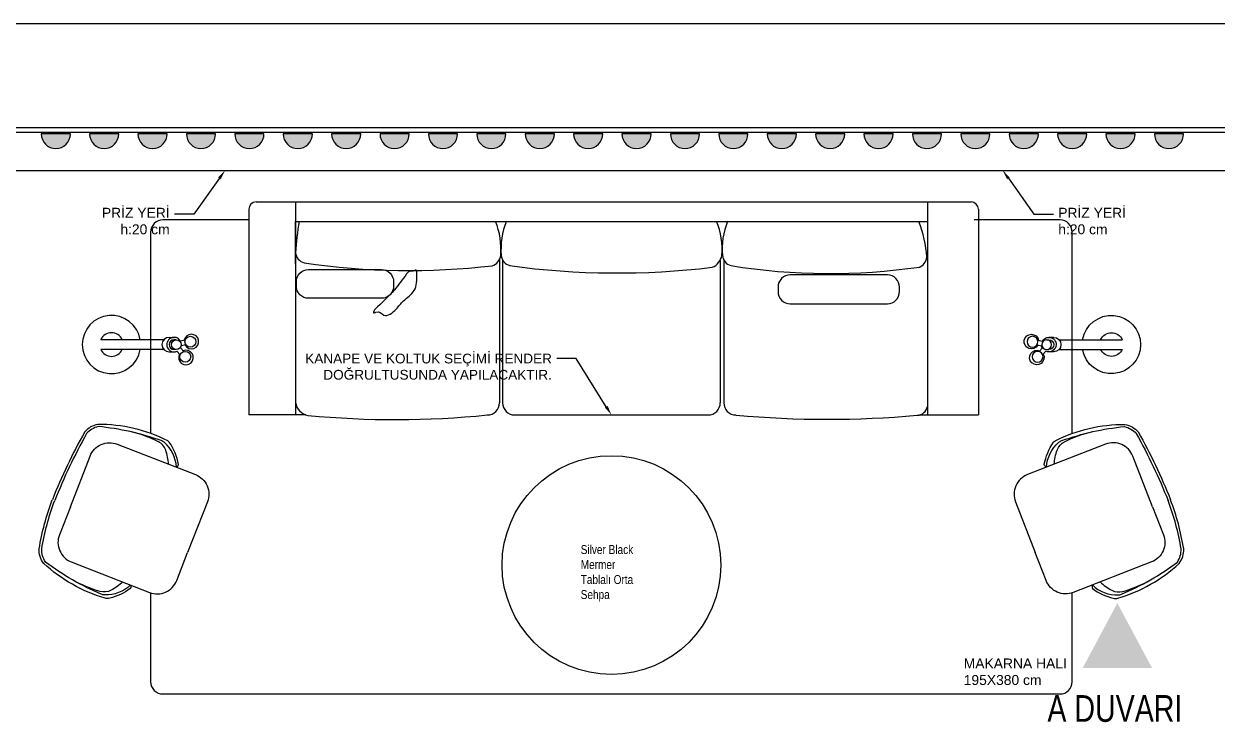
# Model space of a CAD drawing. Header units: millimetres. Extents: x 7687 to 15428, y -715 to 4028.
# Drawn here: x 8930.1 to 9421.2, y 846.1 to 1133.8 of the extents above; entities that cross this region are included whole.
import ezdxf
from ezdxf import colors
from ezdxf.entities.mleader import LeaderData, LeaderLine
from ezdxf.math import Vec2, Vec3

# ---------------------------------------------------------------- set-up
doc = ezdxf.new("R2010")
doc.units = ezdxf.units.MM
doc.linetypes.add('CONTINUA', pattern=[0])
for name, color, linetype in [('0-MOBIL', 3, 'CONTINUA'), ('__SKF-TEFRİŞ', 8, 'Continuous'), ('AYNA', 145, 'Continuous'), ('FÜME CAM', 122, 'Continuous'), ('YAZI', 121, 'Continuous')]:
    doc.layers.add(name, color=color, linetype=linetype)
for name, color, linetype, lineweight in [('A-tefris-yazi', 141, 'Continuous', 5), ('mermer', 13, 'Continuous', 25), ('yazı', 7, 'Continuous', 20)]:
    doc.layers.add(name, color=color, linetype=linetype, lineweight=lineweight)
doc.styles.add('OTEL AKSARAY', font='', dxfattribs={"width": 0.8})
doc.styles.add('ROMANC', font='arial.ttf')
doc.styles.get("Standard").update_dxf_attribs({"font": 'arial.ttf'})
doc.styles.get('OTEL AKSARAY').set_extended_font_data('FrankRuehl')

# ---------------------------------------------------------------- blocks, each defined once
blk = doc.blocks.new('fdgfgf')
for points in [[(49171.57, 7149.27, -0.112293), (49178.44, 7156.43, -0.117809), (49179.28, 7156.74, -0.118217), (49208.49, 7152.61, -0.177208), (49212.41, 7147.73)], [(49172, 7147.92, -0.205521), (49180.44, 7155.61, -0.092269), (49181.82, 7155.81, -0.061791), (49208.01, 7151.82, -0.15586), (49211.43, 7147.38)], [(49175.44, 7147.92, -0.068986), (49178.64, 7152.87, -0.175315), (49182.7, 7154.99, -0.058914), (49195.04, 7154.63)], [(49206.75, 7116.92), (49206.75, 7139.29, 0.414214), (49198.13, 7147.92), (49163.56, 7147.92, 0.414214), (49154.94, 7139.29), (49154.94, 7116.92)], [(49172, 7147.92, -0.284481), (49171.57, 7149.27)], [(49211.43, 7147.38, -0.032637), (49213.66, 7116.92, -0.053157)], [(49212.41, 7147.73, -0.033379), (49214.7, 7116.93, -0.048432)], [(49206.75, 7116.92), (49206.75, 7104.54, -0.414214), (49198.13, 7095.92), (49163.56, 7095.92, -0.414214), (49154.94, 7104.54), (49154.94, 7116.92)], [(49211.43, 7096.46, 0.048432), (49213.66, 7116.92, 0.053157)], [(49212.41, 7096.1, 0.049264), (49214.7, 7116.9, 0.048432)], [(49172, 7095.92, 0.284481), (49171.57, 7094.57)], [(49171.57, 7094.57, 0.106116), (49177.99, 7087.71, 0.126935), (49179.79, 7087.04, 0.11539), (49208.49, 7091.22, 0.177208), (49212.41, 7096.1)], [(49172, 7095.92, 0.205521), (49180.44, 7088.23, 0.092269), (49181.82, 7088.02, 0.061791), (49208.01, 7092.01, 0.15586), (49211.43, 7096.46)], [(49175.44, 7095.92, 0.068986), (49178.64, 7090.96, 0.175315), (49182.7, 7088.85, 0.053401), (49195.04, 7089.15)]]:
    blk.add_lwpolyline(points, format="xyb")
blk = doc.blocks.new('LAMBADER')
at = {"layer": 'YAZI'}
for p, q in [((52667.59, 2728.56), (52641.63, 2728.56)), ((52669.8, 2729.54), (52671.8, 2729.54)), ((52672.72, 2728.56), (52671.79, 2728.56)), ((52676.37, 2728.37), (52674.39, 2728.02)), ((52676.72, 2726.4), (52674.73, 2726.05)), ((52667.59, 2724.56), (52641.63, 2724.56)), ((52669.8, 2723.58), (52671.8, 2723.58)), ((52672.72, 2724.56), (52671.79, 2724.56)), ((52674.34, 2722.34), (52672.97, 2723.82)), ((52675.81, 2723.7), (52674.44, 2725.18))]:
    blk.add_line(p, q, dxfattribs=at)
for centre, radius in [((52672.72, 2726.56), 2), ((52678.52, 2727.73), 2.24), ((52676.44, 2721.54), 2.24)]:
    blk.add_circle(centre, radius, dxfattribs=at)
for centre, radius, start, end in [((52646.05, 2726.56), 12, 9.5941, 350.4059), ((52646.05, 2726.56), 4.86, 24.3263, 155.6737), ((52678.97, 2727.81), 3, 209.3469, 170.4045), ((52669.8, 2726.56), 2.98, 90, 270), ((52671.8, 2726.56), 2.98, 29.5039, 293.1993), ((52671.79, 2726.56), 2, 90, 270), ((52671.8, 2726.56), 2.98, 332.4166, 350.2866), ((52646.05, 2726.56), 4.86, 204.3263, 335.6737), ((52676.75, 2721.21), 3, 152.2792, 113.3368)]:
    blk.add_arc(centre, radius, start, end, dxfattribs=at)

msp = doc.modelspace()

# ---------------------------------------------------------------- hatches: boundary and pattern name
at = {"layer": 'AYNA', "true_color": 0x727430}
h = msp.add_hatch(color=67, dxfattribs=at)
h.dxf.hatch_style = 1
h.paths.add_polyline_path([(8949.27, 1088.5), (8937.27, 1088.5, 1)])
h = msp.add_hatch(color=67, dxfattribs=at)
h.dxf.hatch_style = 1
h.paths.add_polyline_path([(8969.19, 1088.5), (8957.19, 1088.5, 1)])
h = msp.add_hatch(color=67, dxfattribs=at)
h.dxf.hatch_style = 1
h.paths.add_polyline_path([(8989.1, 1088.5), (8977.1, 1088.5, 1)])
h = msp.add_hatch(color=67, dxfattribs=at)
h.dxf.hatch_style = 1
h.paths.add_polyline_path([(9009.02, 1088.5), (8997.02, 1088.5, 1)])
h = msp.add_hatch(color=67, dxfattribs=at)
h.dxf.hatch_style = 1
h.paths.add_polyline_path([(9028.94, 1088.5), (9016.94, 1088.5, 1)])
h = msp.add_hatch(color=67, dxfattribs=at)
h.dxf.hatch_style = 1
h.paths.add_polyline_path([(9048.85, 1088.5), (9036.85, 1088.5, 1)])
h = msp.add_hatch(color=67, dxfattribs=at)
h.dxf.hatch_style = 1
h.paths.add_polyline_path([(9068.77, 1088.5), (9056.77, 1088.5, 1)])
h = msp.add_hatch(color=67, dxfattribs=at)
h.dxf.hatch_style = 1
h.paths.add_polyline_path([(9088.69, 1088.5), (9076.69, 1088.5, 1)])
h = msp.add_hatch(color=67, dxfattribs=at)
h.dxf.hatch_style = 1
h.paths.add_polyline_path([(9108.6, 1088.5), (9096.6, 1088.5, 1)])
h = msp.add_hatch(color=67, dxfattribs=at)
h.dxf.hatch_style = 1
h.paths.add_polyline_path([(9128.52, 1088.5), (9116.52, 1088.5, 1)])
h = msp.add_hatch(color=67, dxfattribs=at)
h.dxf.hatch_style = 1
h.paths.add_polyline_path([(9148.44, 1088.5), (9136.44, 1088.5, 1)])
h = msp.add_hatch(color=67, dxfattribs=at)
h.dxf.hatch_style = 1
h.paths.add_polyline_path([(9168.35, 1088.5), (9156.35, 1088.5, 1)])
h = msp.add_hatch(color=67, dxfattribs=at)
h.dxf.hatch_style = 1
h.paths.add_polyline_path([(9188.27, 1088.5), (9176.27, 1088.5, 1)])
h = msp.add_hatch(color=67, dxfattribs=at)
h.dxf.hatch_style = 1
h.paths.add_polyline_path([(9208.19, 1088.5), (9196.19, 1088.5, 1)])
h = msp.add_hatch(color=67, dxfattribs=at)
h.dxf.hatch_style = 1
h.paths.add_polyline_path([(9228.1, 1088.5), (9216.1, 1088.5, 1)])
h = msp.add_hatch(color=67, dxfattribs=at)
h.dxf.hatch_style = 1
h.paths.add_polyline_path([(9248.02, 1088.5), (9236.02, 1088.5, 1)])
h = msp.add_hatch(color=67, dxfattribs=at)
h.dxf.hatch_style = 1
h.paths.add_polyline_path([(9267.94, 1088.5), (9255.94, 1088.5, 1)])
h = msp.add_hatch(color=67, dxfattribs=at)
h.dxf.hatch_style = 1
h.paths.add_polyline_path([(9287.85, 1088.5), (9275.85, 1088.5, 1)])
h = msp.add_hatch(color=67, dxfattribs=at)
h.dxf.hatch_style = 1
h.paths.add_polyline_path([(9307.77, 1088.5), (9295.77, 1088.5, 1)])
h = msp.add_hatch(color=67, dxfattribs=at)
h.dxf.hatch_style = 1
h.paths.add_polyline_path([(9327.69, 1088.5), (9315.69, 1088.5, 1)])
h = msp.add_hatch(color=67, dxfattribs=at)
h.dxf.hatch_style = 1
h.paths.add_polyline_path([(9347.6, 1088.5), (9335.6, 1088.5, 1)])
h = msp.add_hatch(color=67, dxfattribs=at)
h.dxf.hatch_style = 1
h.paths.add_polyline_path([(9367.52, 1088.5), (9355.52, 1088.5, 1)])
h = msp.add_hatch(color=67, dxfattribs=at)
h.dxf.hatch_style = 1
h.paths.add_polyline_path([(9387.44, 1088.5), (9375.44, 1088.5, 1)])
h = msp.add_hatch(color=67, dxfattribs=at)
h.dxf.hatch_style = 1
h.paths.add_polyline_path([(9407.35, 1088.5), (9395.35, 1088.5, 1)])
at = {"layer": 'YAZI'}
h = msp.add_hatch(color=256, dxfattribs=at)
h.dxf.hatch_style = 1
h.paths.add_polyline_path([(9365.87, 868.82), (9394.36, 868.82), (9380.11, 895.52)])

# ---------------------------------------------------------------- linework, layer by layer
at = {"color": 242, "true_color": 0xcd2027}
for points in [[(8348.46, 337.75), (9319.96, 337.75), (9319.96, -714.84), (10483.49, -714.84), (10483.49, 524.4), (10513.23, 524.4), (10533.23, 524.4), (10533.23, 1133.78), (8193.35, 1133.78)], [(8193.35, 1091.12), (9688.15, 1091.12), (9688.15, 1116.22), (10109.21, 1116.22), (10231.71, 1116.22), (10231.34, 1085.82), (10513.23, 1082.38), (10513.23, 565.65), (10502.74, 565.65), (10502.74, 534.75), (10463.49, 534.75), (10463.49, -71.82)]]:
    msp.add_lwpolyline(points, dxfattribs=at)
for points in [[(8949.27, 1088.5), (8937.27, 1088.5, 1)], [(8969.19, 1088.5), (8957.19, 1088.5, 1)], [(8989.1, 1088.5), (8977.1, 1088.5, 1)], [(9009.02, 1088.5), (8997.02, 1088.5, 1)], [(9028.94, 1088.5), (9016.94, 1088.5, 1)], [(9048.85, 1088.5), (9036.85, 1088.5, 1)], [(9068.77, 1088.5), (9056.77, 1088.5, 1)], [(9088.69, 1088.5), (9076.69, 1088.5, 1)], [(9108.6, 1088.5), (9096.6, 1088.5, 1)], [(9128.52, 1088.5), (9116.52, 1088.5, 1)], [(9148.44, 1088.5), (9136.44, 1088.5, 1)], [(9168.35, 1088.5), (9156.35, 1088.5, 1)], [(9188.27, 1088.5), (9176.27, 1088.5, 1)], [(9208.19, 1088.5), (9196.19, 1088.5, 1)], [(9228.1, 1088.5), (9216.1, 1088.5, 1)], [(9248.02, 1088.5), (9236.02, 1088.5, 1)], [(9267.94, 1088.5), (9255.94, 1088.5, 1)], [(9287.85, 1088.5), (9275.85, 1088.5, 1)], [(9307.77, 1088.5), (9295.77, 1088.5, 1)], [(9327.69, 1088.5), (9315.69, 1088.5, 1)], [(9347.6, 1088.5), (9335.6, 1088.5, 1)], [(9367.52, 1088.5), (9355.52, 1088.5, 1)], [(9387.44, 1088.5), (9375.44, 1088.5, 1)], [(9407.35, 1088.5), (9395.35, 1088.5, 1)]]:
    msp.add_lwpolyline(points, format="xyb", close=True, dxfattribs=at)
at = {"layer": '0-MOBIL'}
for points in [[(9022.7, 1053.13), (8987.31, 1053.13, 0.414214), (8982.31, 1048.13), (8982.31, 965.28)], [(9361.54, 965.28), (9361.54, 1048.13, 0.414214), (9356.54, 1053.13), (9321.16, 1053.13)], [(8982.31, 899.73), (8982.31, 863.13, 0.414214), (8987.31, 858.13), (9356.54, 858.13, 0.414214), (9361.54, 863.13), (9361.54, 899.73)]]:
    msp.add_lwpolyline(points, format="xyb", dxfattribs=at)
for points in [[(9082.28, 1027.73), (9082.28, 1025.88, -0.414214), (9077.28, 1020.88), (9047.28, 1020.88, -0.414214), (9042.28, 1025.88), (9042.28, 1027.73, -0.414214), (9047.28, 1032.73), (9077.28, 1032.73, -0.414214)], [(9240.49, 1025.5), (9240.49, 1023.64, 0.414214), (9245.49, 1018.64), (9285.49, 1018.64, 0.414214), (9290.49, 1023.64), (9290.49, 1025.5, 0.414214), (9285.49, 1030.5), (9245.49, 1030.5, 0.414214)]]:
    msp.add_lwpolyline(points, format="xyb", close=True, dxfattribs=at)
msp.add_circle((9171.93, 911.14), 45, dxfattribs=at)
msp.add_spline([(9074.66, 1016.42), (9082.59, 1024.35), (9087.62, 1030.91), (9088.67, 1031.96), (9090.85, 1032.19), (9091.51, 1032.47), (9091.85, 1032.13), (9091.85, 1031.32), (9091.83, 1030.73), (9090.77, 1024.12), (9086.31, 1019.79), (9083.33, 1016.44), (9078.29, 1013.96), (9074.91, 1015.16), (9074.08, 1014.9), (9074.08, 1015.21), (9074.66, 1016.42)], degree=3, dxfattribs=at)
at = {"layer": '__SKF-TEFRİŞ'}
for p, q in [((9022.7, 1057.53), (9022.7, 972.89)), ((9025.7, 1060.53), (9319.93, 1060.53)), ((9041.93, 1060.53), (9041.93, 972.89)), ((9301.93, 1060.53), (9301.93, 972.89)), ((9322.93, 1057.53), (9322.93, 972.89)), ((9041.93, 1052.53), (9301.93, 1052.53)), ((9041.93, 1035.03), (9041.93, 1052.53)), ((9125.84, 1036.77), (9125.84, 977.89)), ((9127.15, 1036.71), (9127.15, 977.89)), ((9216.71, 1036.66), (9216.71, 977.89)), ((9218.15, 1036.71), (9218.15, 977.89)), ((9046.23, 972.89), (9022.7, 972.89)), ((9132.15, 972.89), (9211.71, 972.89)), ((9298.57, 972.89), (9322.93, 972.89))]:
    msp.add_line(p, q, dxfattribs=at)
for centre, radius, start, end in [((9025.7, 1057.53), 3, 90, 180), ((9319.93, 1057.53), 3, 0, 90), ((9143.87, 1034.42), 102.04, 169.7788, 177.0773), ((9095.99, 1041.05), 30.48, 355.1387, 22.1143), ((9156.95, 1041.08), 30.48, 157.8857, 184.8613), ((9186.99, 1041.05), 30.48, 355.1387, 22.1143), ((9247.95, 1041.08), 30.48, 157.8857, 184.8613), ((9247.21, 1033.3), 54.72, 4.6943, 20.5647), ((9046.93, 1040.21), 5, 186.7401, 252.5274), ((9121.39, 1039.05), 5, 287.4726, 353.2599), ((9131.55, 1039.09), 5, 186.7401, 252.5274), ((9210.76, 1039.84), 6.75, 293.08, 348.2442), ((9222.55, 1039.09), 5, 186.7401, 252.5274), ((9296.79, 1038.37), 5, 287.4726, 353.2599), ((9088.52, 1330.35), 298.04, 261.6879, 276.6361), ((9174.37, 1356.98), 325.69, 262.178, 276.8826), ((9261.82, 1289.74), 258.65, 260.9289, 278.2132), ((9048.13, 978.9), 6.27, 188.2979, 259.7668), ((9120.84, 977.89), 5, 270, 0), ((9132.15, 977.89), 5, 180, 270), ((9211.71, 977.89), 5, 270, 0), ((9223.15, 977.89), 5, 180, 270), ((9083.14, 1347.38), 376.39, 264.4934, 275.7494), ((9260.92, 1380.11), 409, 264.7174, 275.1684), ((9297.55, 977.22), 4.46, 272.7121, 349.1655)]:
    msp.add_arc(centre, radius, start, end, dxfattribs=at)
at = {"layer": 'FÜME CAM'}
msp.add_lwpolyline([(9688.15, 1091.12), (9688.15, 1089.12), (8572.96, 1089.12), (8572.96, 1091.12)], close=True, dxfattribs=at)
msp.add_lwpolyline([(8572.96, 1088.5), (8572.96, 1073.5), (9688.15, 1073.5), (9688.15, 1088.5)], dxfattribs=at)

# ---------------------------------------------------------------- block references
at = {"layer": '0-MOBIL', "xscale": -1, "rotation": 338.7004425577916}
msp.add_blockref('fdgfgf', (52209.72, -23569.7), dxfattribs=at)
at = {"layer": '0-MOBIL', "rotation": 21.29955744220838}
msp.add_blockref('fdgfgf', (-33865.87, -23569.7), dxfattribs=at)
at = {"layer": 'mermer'}
msp.add_blockref('LAMBADER', (-43679.87, -1724.71), dxfattribs=at)
at = {"layer": 'mermer', "xscale": -1}
msp.add_blockref('LAMBADER', (62023.72, -1724.71), dxfattribs=at)

# ---------------------------------------------------------------- texts
at = {"layer": 'YAZI', "insert": (9351.33, 857.65), "char_height": 10.994, "attachment_point": 1, "style": 'OTEL AKSARAY'}
msp.add_mtext_dynamic_manual_height_columns('A DUVARI', width=218.8247, gutter_width=183.23, heights=[0], dxfattribs=at)
at = {"layer": 'yazı', "attachment_point": 1}
for s, width, insert, char_height, style in [('{\\fArial|b0|i0|c162|p34;Silver Black Mermer Tablalı Orta Sehpa}', 27.6275, (9159.28, 919.38), 3.7014, 'OTEL AKSARAY'), ('MAKARNA HALI\\P{\\fArial|b0|i0|c177|p34;1}95X380 cm', 49.5719, (9316.9, 872.71), 4.08, 'ROMANC')]:
    msp.add_mtext_dynamic_manual_height_columns(s, width=width, gutter_width=425, heights=[0], dxfattribs=dict(at, insert=insert, char_height=char_height, style=style))

# ---------------------------------------------------------------- leaders
at = {"layer": 'A-tefris-yazi', "color": 241, "true_color": 0xf7abae}
ml = msp.add_multileader_mtext('Standard', dxfattribs=at)
ml.set_content('KANAPE VE KOLTUK SEÇİMİ RENDER DOĞRULTUSUNDA YAPILACAKTIR.', color=(247, 171, 174))
ml.set_leader_properties()
ml.build(insert=Vec2(0, 0))
ctx = ml.context
ctx.base_point, ctx.plane_origin = Vec3(9044.38, 996.06), Vec3(9171.93, 972.89)
ctx.text_align_type = 2
notes = []
notes.append((ctx, [(0, (1, 1, 0), (9157.44, 996.06), (-1, 0), 8, [(0, [(9171.93, 972.89)], 0, [])])]))
ctx.mtext.insert, ctx.mtext.rotation, ctx.mtext.width, ctx.mtext.alignment, ctx.mtext.flow_direction = Vec3(9147.44, 998.1), 6.283185, 114.5339, 3, 5
at = {"layer": 'yazı'}
ml = msp.add_multileader_mtext('Standard', dxfattribs=at)
ml.set_content('{\\H0.77839x;PRİZ YERİ\\Ph:20 cm}', color=(147, 149, 152))
ml.set_leader_properties()
ml.build(insert=Vec2(0, 0))
ctx = ml.context
ctx.base_point, ctx.char_height, ctx.plane_origin = Vec3(8961.16, 1055.46), 5.2416, Vec3(8884.47, 1019.01)
ctx.text_align_type = 2
notes.append((ctx, [(1, (1, 1, 0), (9000.12, 1055.46), (-1, 0), 8, [(0, [(9012.96, 1073.5)], 0, [])])]))
ctx.mtext.insert, ctx.mtext.rotation, ctx.mtext.alignment, ctx.mtext.flow_direction = Vec3(8990.12, 1058.12), 6.283185, 3, 5
ml = msp.add_multileader_mtext('Standard', dxfattribs=at)
ml.set_content('{\\H0.77839x;PRİZ YERİ\\Ph:20 cm}', color=(147, 149, 152))
ml.set_leader_properties()
ml.build(insert=Vec2(0, 0))
ctx = ml.context
ctx.base_point, ctx.char_height, ctx.plane_origin = Vec3(9353.8, 1055.46), 5.2416, Vec3(9461.45, 1019.01)
notes.append((ctx, [(1, (1, 1, 0), (9345.8, 1055.46), (1, 0), 8, [(0, [(9332.96, 1073.5)], 0, [])])]))
ctx.mtext.insert, ctx.mtext.rotation, ctx.mtext.flow_direction = Vec3(9355.8, 1058.12), 6.283185, 5
for ctx, leaders in notes:
    for number, flags, end, landing, length, lines in leaders:
        leader = LeaderData()
        leader.index, (leader.has_last_leader_line, leader.has_dogleg_vector, leader.attachment_direction) = number, flags
        leader.last_leader_point, leader.dogleg_vector, leader.dogleg_length = Vec3(end), Vec3(landing), length
        for number, points, colour, breaks in lines:
            line = LeaderLine()
            line.index, line.vertices, line.color, line.breaks = number, Vec3.list(points), colors.encode_raw_color(colour), breaks
            leader.lines.append(line)
        ctx.leaders.append(leader)

doc.saveas('drawing.dxf')
